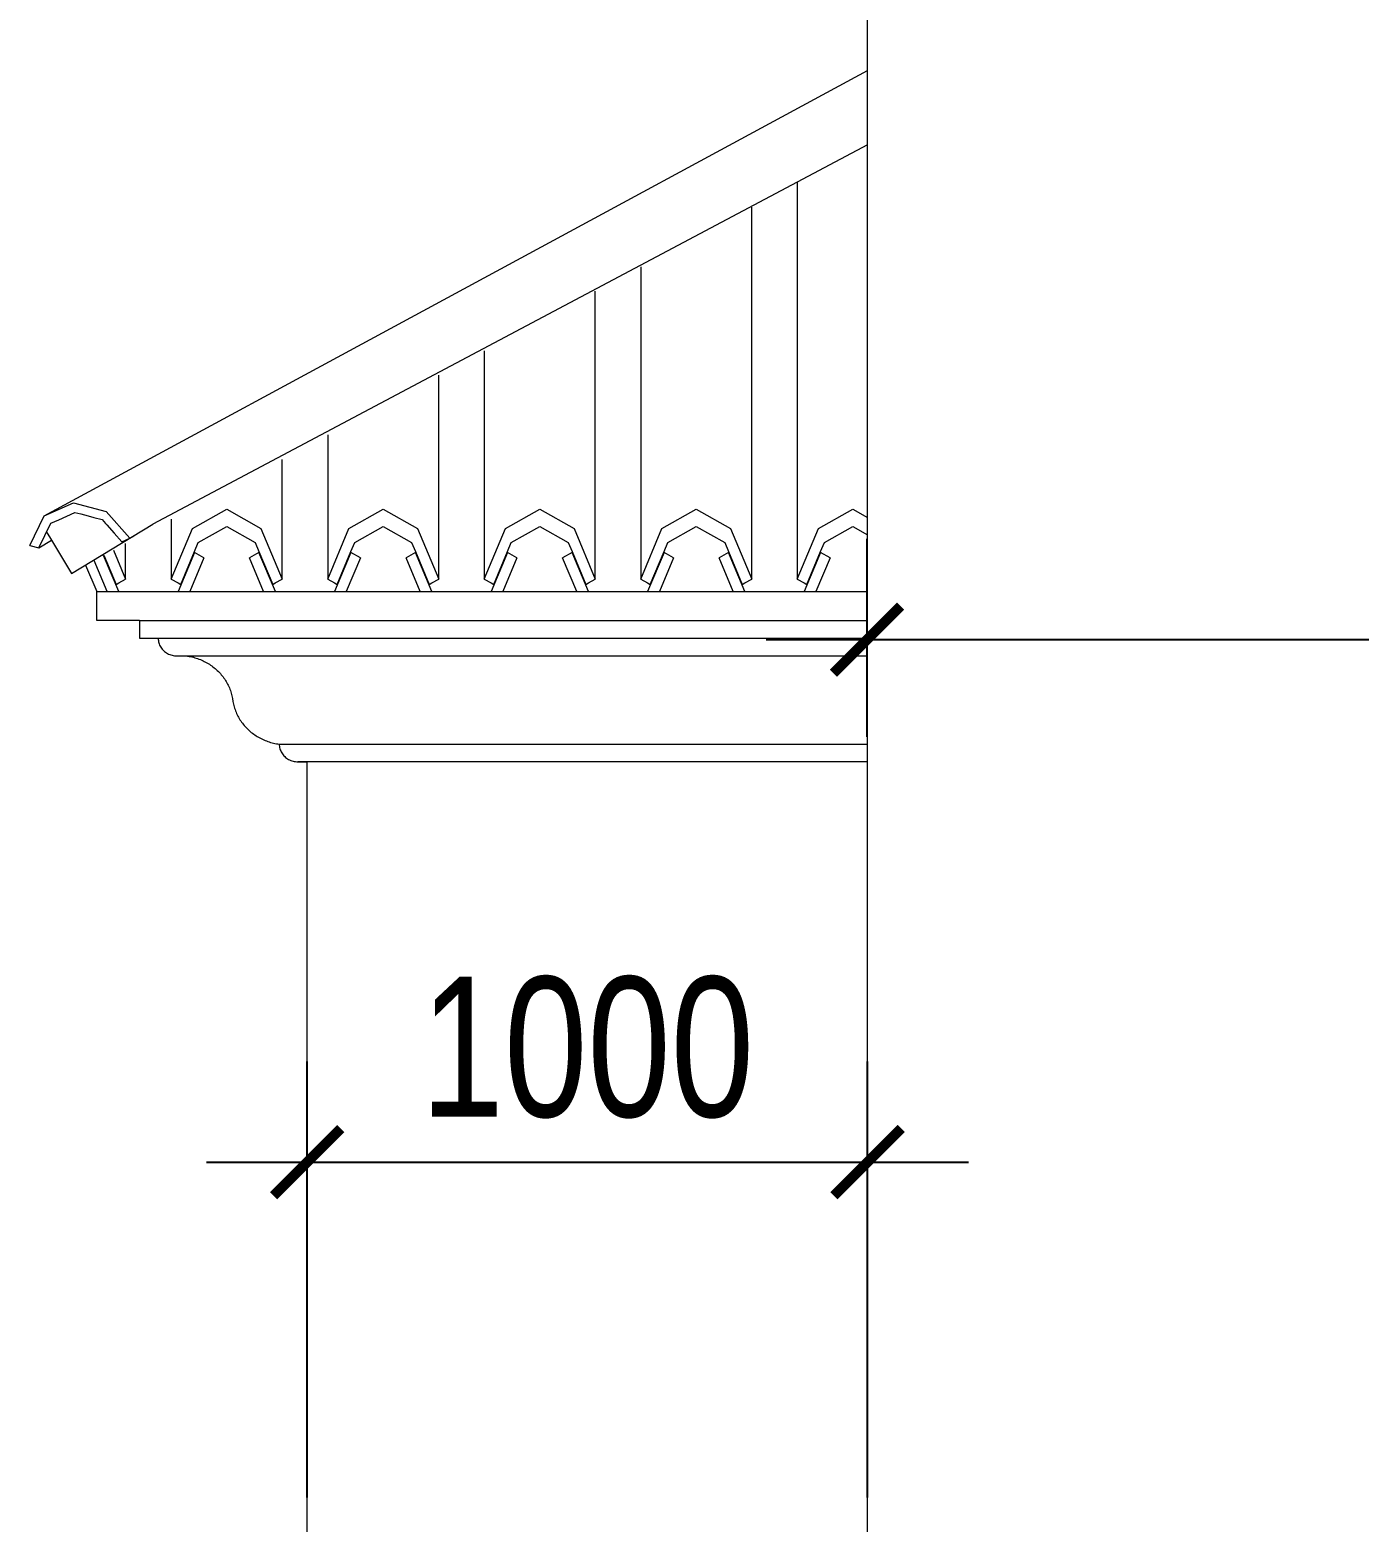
# Model space of a CAD drawing. Header units: millimetres. Extents: x -78046 to 260989, y -99288 to 158505.
# Drawn here: x 206595 to 208968, y -61712 to -59047 of the extents above; entities that cross this region are included whole.
import ezdxf
from ezdxf.xclip import XClip

# ---------------------------------------------------------------- set-up
doc = ezdxf.new("R2010")
doc.units = ezdxf.units.MM
doc.header["$LTSCALE"] = 100
doc.header["$XCLIPFRAME"] = 0
doc.header["$PDMODE"] = 98
doc.layers.get('Defpoints').update_dxf_attribs({"lineweight": 13})
doc.layers.add('-HATCH', color=8, linetype='Continuous', lineweight=5)
doc.layers.add('-LINE1', color=7, linetype='Continuous', lineweight=18)
doc.styles.add('AVANH', font='VHAVAN_2.TTF', dxfattribs={"width": 0.8})
doc.dimstyles.new('C_100A3', dxfattribs={"dimscale": 100, "dimtxt": 2.5, "dimasz": 1.2, "dimexe": 1.8, "dimexo": 0, "dimgap": 0.75, "dimtad": 1, "dimdec": 0, "dimzin": 0, "dimdsep": 46, "dimtxsty": 'AVANH', "dimblk": 'ARCHTICK', "dimcen": 0, "dimdle": 1.8, "dimclrd": 256, "dimclre": 256, "dimclrt": 7, "dimadec": 0, "dimazin": 0, "dimtfac": 0.0001, "dimtdec": 0, "dimtix": 1, "dimtmove": 2, "dimatfit": 3, "dimldrblk": 'ARCHTICK', "dimfxl": 1.8, "dimtolj": 1, "dimtzin": 0, "dimarcsym": 0})

# ---------------------------------------------------------------- blocks, each defined once
blk = doc.blocks.new('erte')
for p, q in [((212114.9, -49738), (212114.9, -52249.4)), ((212313, -52249.4), (212313, -49738)), ((212394.3, -49738), (212394.3, -52249.4)), ((212592.4, -52249.4), (212592.4, -49738)), ((212673.7, -49738), (212673.7, -52249.4)), ((212871.8, -52249.4), (212871.8, -49738)), ((212953.1, -49738), (212953.1, -52249.4)), ((213151.2, -52249.4), (213151.2, -49738)), ((213232.5, -49738), (213232.5, -52249.4)), ((213430.6, -52249.4), (213430.6, -49738)), ((213511.9, -49738), (213511.9, -52249.4)), ((213710, -52249.4), (213710, -49738)), ((213791.3, -49738), (213791.3, -52249.4)), ((213989.4, -52249.4), (213989.4, -49738)), ((214070.7, -49738), (214070.7, -52249.4)), ((214268.8, -52249.4), (214268.8, -49738)), ((214350.1, -49738), (214350.1, -52249.4)), ((214548.2, -52249.4), (214548.2, -49738)), ((214629.5, -49738), (214629.5, -52249.4)), ((214827.6, -52249.4), (214827.6, -49738)), ((214908.9, -49738), (214908.9, -52249.4)), ((215107, -52249.4), (215107, -49738)), ((215188.3, -49738), (215188.3, -52249.4)), ((215386.4, -52249.4), (215386.4, -49738)), ((215467.7, -49738), (215467.7, -52249.4)), ((215665.8, -52249.4), (215665.8, -49738)), ((215747.1, -49738), (215747.1, -52249.4)), ((215945.2, -52249.4), (215945.2, -49738)), ((216026.5, -49738), (216026.5, -52249.4)), ((216224.6, -52249.4), (216224.6, -49738)), ((216305.9, -49738), (216305.9, -52249.4)), ((216504, -52249.4), (216504, -49738)), ((216585.3, -49738), (216585.3, -52249.4)), ((216783.4, -52249.4), (216783.4, -49738)), ((216864.7, -49738), (216864.7, -52249.4)), ((217062.8, -52249.4), (217062.8, -49738)), ((217144.1, -49738), (217144.1, -52249.4)), ((217342.2, -52249.4), (217342.2, -49738)), ((217423.5, -49738), (217423.5, -52249.4)), ((217621.6, -52249.4), (217621.6, -49738)), ((217702.9, -49738), (217702.9, -52249.4)), ((217901, -52249.4), (217901, -49738)), ((217982.3, -49738), (217982.3, -52249.4)), ((218180.4, -52249.4), (218180.4, -49738)), ((218261.7, -49738), (218261.7, -52249.4)), ((218459.8, -52249.4), (218459.8, -49738)), ((218541.1, -49738), (218541.1, -52249.4)), ((218739.2, -52249.4), (218739.2, -49738)), ((218820.5, -49738), (218820.5, -52249.4)), ((219018.6, -52249.4), (219018.6, -49738)), ((219099.9, -49738), (219099.9, -52249.4)), ((219298, -52249.4), (219298, -49738)), ((219379.3, -49738), (219379.3, -52249.4)), ((219577.4, -52249.4), (219577.4, -49738)), ((219658.7, -49738), (219658.7, -52249.4)), ((219856.8, -52249.4), (219856.8, -49738)), ((219938.1, -49738), (219938.1, -52249.4)), ((220136.2, -52249.4), (220136.2, -49738)), ((220217.5, -49738), (220217.5, -52249.4)), ((220415.6, -52249.4), (220415.6, -49738)), ((220496.9, -49738), (220496.9, -52249.4)), ((220695, -52249.4), (220695, -49738)), ((220776.3, -49738), (220776.3, -52249.4)), ((220974.4, -52249.4), (220974.4, -49738)), ((221055.7, -49738), (221055.7, -52249.4)), ((221253.8, -52249.4), (221253.8, -49738)), ((221335.1, -49738), (221335.1, -52249.4)), ((221533.2, -52249.4), (221533.2, -49738)), ((212711.5, -52159), (212772.7, -52124.5)), ((212772.7, -52124.5), (212833.9, -52159)), ((212990.9, -52159), (213052.1, -52124.5)), ((213052.1, -52124.5), (213113.3, -52159)), ((213270.3, -52159), (213331.5, -52124.5)), ((213331.5, -52124.5), (213392.7, -52159)), ((213549.7, -52159), (213610.9, -52124.5)), ((213610.9, -52124.5), (213672.1, -52159)), ((213829.1, -52159), (213890.3, -52124.5)), ((213890.3, -52124.5), (213951.5, -52159)), ((214108.5, -52159), (214169.7, -52124.5)), ((214169.7, -52124.5), (214230.9, -52159)), ((214387.9, -52159), (214449.1, -52124.5)), ((214449.1, -52124.5), (214510.3, -52159)), ((214667.3, -52159), (214728.5, -52124.5)), ((214728.5, -52124.5), (214789.7, -52159)), ((214946.7, -52159), (215007.9, -52124.5)), ((215007.9, -52124.5), (215069.1, -52159)), ((215226.1, -52159), (215287.3, -52124.5)), ((215287.3, -52124.5), (215348.5, -52159)), ((215505.5, -52159), (215566.7, -52124.5)), ((215566.7, -52124.5), (215627.9, -52159)), ((215784.9, -52159), (215846.1, -52124.5)), ((215846.1, -52124.5), (215907.3, -52159)), ((216064.3, -52159), (216125.5, -52124.5)), ((216125.5, -52124.5), (216186.7, -52159)), ((216343.7, -52159), (216404.9, -52124.5)), ((216404.9, -52124.5), (216466.1, -52159)), ((216623.1, -52159), (216684.3, -52124.5)), ((216684.3, -52124.5), (216745.5, -52159)), ((216902.5, -52159), (216963.7, -52124.5)), ((216963.7, -52124.5), (217024.9, -52159)), ((217181.9, -52159), (217243.1, -52124.5)), ((217243.1, -52124.5), (217304.3, -52159)), ((217461.3, -52159), (217522.5, -52124.5)), ((217522.5, -52124.5), (217583.7, -52159)), ((217740.7, -52159), (217801.9, -52124.5)), ((217801.9, -52124.5), (217863.1, -52159)), ((218020.1, -52159), (218081.3, -52124.5)), ((218081.3, -52124.5), (218142.5, -52159)), ((218299.5, -52159), (218360.7, -52124.5)), ((218360.7, -52124.5), (218421.9, -52159)), ((218578.9, -52159), (218640.1, -52124.5)), ((218640.1, -52124.5), (218701.3, -52159)), ((218858.3, -52159), (218919.5, -52124.5)), ((218919.5, -52124.5), (218980.7, -52159)), ((219137.7, -52159), (219198.9, -52124.5)), ((219198.9, -52124.5), (219260.1, -52159)), ((219417.1, -52159), (219478.3, -52124.5)), ((219478.3, -52124.5), (219539.5, -52159)), ((219696.5, -52159), (219757.7, -52124.5)), ((219757.7, -52124.5), (219818.9, -52159)), ((219975.9, -52159), (220037.1, -52124.5)), ((220037.1, -52124.5), (220098.3, -52159)), ((220255.3, -52159), (220316.5, -52124.5)), ((220316.5, -52124.5), (220377.7, -52159)), ((220534.7, -52159), (220595.9, -52124.5)), ((220595.9, -52124.5), (220657.1, -52159)), ((220814.1, -52159), (220875.3, -52124.5)), ((220875.3, -52124.5), (220936.5, -52159)), ((221093.5, -52159), (221154.7, -52124.5)), ((221154.7, -52124.5), (221215.9, -52159)), ((221372.9, -52159), (221434.1, -52124.5)), ((221434.1, -52124.5), (221495.3, -52159)), ((212152.7, -52159), (212167.5, -52150.7)), ((212226.6, -52131.6), (212167.5, -52150.7)), ((212226.6, -52131.6), (212275.1, -52159)), ((212432.1, -52159), (212446.9, -52150.7)), ((212506, -52131.6), (212554.5, -52159)), ((212114.9, -52249.4), (212152.7, -52159)), ((212163.2, -52184), (212213.9, -52155.3)), ((212213.9, -52155.3), (212264.7, -52184)), ((212275.1, -52159), (212313, -52249.4)), ((212394.3, -52249.4), (212432.1, -52159)), ((212442.6, -52184), (212493.3, -52155.3)), ((212493.3, -52155.3), (212544.1, -52184)), ((212554.5, -52159), (212592.4, -52249.4)), ((212673.7, -52249.4), (212711.5, -52159)), ((212722, -52184), (212772.7, -52155.3)), ((212772.7, -52155.3), (212823.5, -52184)), ((212833.9, -52159), (212871.8, -52249.4)), ((212953.1, -52249.4), (212990.9, -52159)), ((213001.4, -52184), (213052.1, -52155.3)), ((213052.1, -52155.3), (213102.9, -52184)), ((213113.3, -52159), (213151.2, -52249.4)), ((213232.5, -52249.4), (213270.3, -52159)), ((213280.8, -52184), (213331.5, -52155.3)), ((213331.5, -52155.3), (213382.3, -52184)), ((213392.7, -52159), (213430.6, -52249.4)), ((213511.9, -52249.4), (213549.7, -52159)), ((213560.2, -52184), (213610.9, -52155.3)), ((213610.9, -52155.3), (213661.7, -52184)), ((213672.1, -52159), (213710, -52249.4)), ((213791.3, -52249.4), (213829.1, -52159)), ((213839.6, -52184), (213890.3, -52155.3)), ((213890.3, -52155.3), (213941.1, -52184)), ((213951.5, -52159), (213989.4, -52249.4)), ((214070.7, -52249.4), (214108.5, -52159)), ((214119, -52184), (214169.7, -52155.3)), ((214169.7, -52155.3), (214220.5, -52184)), ((214230.9, -52159), (214268.8, -52249.4)), ((214350.1, -52249.4), (214387.9, -52159)), ((214398.4, -52184), (214449.1, -52155.3)), ((214449.1, -52155.3), (214499.9, -52184)), ((214510.3, -52159), (214548.2, -52249.4)), ((214629.5, -52249.4), (214667.3, -52159)), ((214677.8, -52184), (214728.5, -52155.3)), ((214728.5, -52155.3), (214779.3, -52184)), ((214789.7, -52159), (214827.6, -52249.4)), ((214908.9, -52249.4), (214946.7, -52159)), ((214957.2, -52184), (215007.9, -52155.3)), ((215007.9, -52155.3), (215058.7, -52184)), ((215069.1, -52159), (215107, -52249.4)), ((215188.3, -52249.4), (215226.1, -52159)), ((215236.6, -52184), (215287.3, -52155.3)), ((215287.3, -52155.3), (215338.1, -52184)), ((215348.5, -52159), (215386.4, -52249.4)), ((215467.7, -52249.4), (215505.5, -52159)), ((215516, -52184), (215566.7, -52155.3)), ((215566.7, -52155.3), (215617.5, -52184)), ((215627.9, -52159), (215665.8, -52249.4)), ((215747.1, -52249.4), (215784.9, -52159)), ((215795.4, -52184), (215846.1, -52155.3)), ((215846.1, -52155.3), (215896.9, -52184)), ((215907.3, -52159), (215945.2, -52249.4)), ((216026.5, -52249.4), (216064.3, -52159)), ((216074.8, -52184), (216125.5, -52155.3)), ((216125.5, -52155.3), (216176.3, -52184)), ((216186.7, -52159), (216224.6, -52249.4)), ((216305.9, -52249.4), (216343.7, -52159)), ((216354.2, -52184), (216404.9, -52155.3)), ((216404.9, -52155.3), (216455.7, -52184)), ((216466.1, -52159), (216504, -52249.4)), ((216585.3, -52249.4), (216623.1, -52159)), ((216633.6, -52184), (216684.3, -52155.3)), ((216684.3, -52155.3), (216735.1, -52184)), ((216745.5, -52159), (216783.4, -52249.4)), ((216864.7, -52249.4), (216902.5, -52159)), ((216913, -52184), (216963.7, -52155.3)), ((216963.7, -52155.3), (217014.5, -52184)), ((217024.9, -52159), (217062.8, -52249.4)), ((217144.1, -52249.4), (217181.9, -52159)), ((217192.4, -52184), (217243.1, -52155.3)), ((217243.1, -52155.3), (217293.9, -52184)), ((217304.3, -52159), (217342.2, -52249.4)), ((217423.5, -52249.4), (217461.3, -52159)), ((217471.8, -52184), (217522.5, -52155.3)), ((217522.5, -52155.3), (217573.3, -52184)), ((217583.7, -52159), (217621.6, -52249.4)), ((217702.9, -52249.4), (217740.7, -52159)), ((217751.2, -52184), (217801.9, -52155.3)), ((217801.9, -52155.3), (217852.7, -52184)), ((217863.1, -52159), (217901, -52249.4)), ((217982.3, -52249.4), (218020.1, -52159)), ((218030.6, -52184), (218081.3, -52155.3)), ((218081.3, -52155.3), (218132.1, -52184)), ((218142.5, -52159), (218180.4, -52249.4)), ((218261.7, -52249.4), (218299.5, -52159)), ((218310, -52184), (218360.7, -52155.3)), ((218360.7, -52155.3), (218411.5, -52184)), ((218421.9, -52159), (218459.8, -52249.4)), ((218541.1, -52249.4), (218578.9, -52159)), ((218589.4, -52184), (218640.1, -52155.3)), ((218640.1, -52155.3), (218690.9, -52184)), ((218701.3, -52159), (218739.2, -52249.4)), ((218820.5, -52249.4), (218858.3, -52159)), ((218868.8, -52184), (218919.5, -52155.3)), ((218919.5, -52155.3), (218970.3, -52184)), ((218980.7, -52159), (219018.6, -52249.4)), ((219099.9, -52249.4), (219137.7, -52159)), ((219148.2, -52184), (219198.9, -52155.3)), ((219198.9, -52155.3), (219249.7, -52184)), ((219260.1, -52159), (219298, -52249.4)), ((219379.3, -52249.4), (219417.1, -52159)), ((219427.6, -52184), (219478.3, -52155.3)), ((219478.3, -52155.3), (219529.1, -52184)), ((219539.5, -52159), (219577.4, -52249.4)), ((219658.7, -52249.4), (219696.5, -52159)), ((219707, -52184), (219757.7, -52155.3)), ((219757.7, -52155.3), (219808.5, -52184)), ((219818.9, -52159), (219856.8, -52249.4)), ((219938.1, -52249.4), (219975.9, -52159)), ((219986.4, -52184), (220037.1, -52155.3)), ((220037.1, -52155.3), (220087.9, -52184)), ((220098.3, -52159), (220136.2, -52249.4)), ((220217.5, -52249.4), (220255.3, -52159)), ((220265.8, -52184), (220316.5, -52155.3)), ((220316.5, -52155.3), (220367.3, -52184)), ((220377.7, -52159), (220415.6, -52249.4)), ((220496.9, -52249.4), (220534.7, -52159)), ((220545.2, -52184), (220595.9, -52155.3)), ((220595.9, -52155.3), (220646.7, -52184)), ((220657.1, -52159), (220695, -52249.4)), ((220776.3, -52249.4), (220814.1, -52159)), ((220824.6, -52184), (220875.3, -52155.3)), ((220875.3, -52155.3), (220926.1, -52184)), ((220936.5, -52159), (220974.4, -52249.4)), ((221055.7, -52249.4), (221093.5, -52159)), ((221104, -52184), (221154.7, -52155.3)), ((221154.7, -52155.3), (221205.5, -52184)), ((221215.9, -52159), (221253.8, -52249.4)), ((221335.1, -52249.4), (221372.9, -52159)), ((221383.4, -52184), (221434.1, -52155.3)), ((221434.1, -52155.3), (221484.9, -52184)), ((221495.3, -52159), (221533.2, -52249.4)), ((212156.4, -52201.7), (212127.1, -52271.6)), ((212131.8, -52258.9), (212156.4, -52200.2)), ((212156.4, -52200.2), (212163.2, -52184)), ((212156.4, -52201.7), (212156.4, -52200.2)), ((212173.3, -52211.2), (212156.4, -52201.7)), ((212271.5, -52201.7), (212254.6, -52211.2)), ((212264.7, -52184), (212271.5, -52200.2)), ((212271.5, -52200.2), (212271.5, -52201.7)), ((212271.5, -52200.2), (212296.1, -52258.9)), ((212300.8, -52271.6), (212271.5, -52201.7)), ((212435.8, -52201.7), (212406.5, -52271.6)), ((212411.2, -52258.9), (212435.8, -52200.2)), ((212435.8, -52200.2), (212442.6, -52184)), ((212435.8, -52201.7), (212435.8, -52200.2)), ((212452.7, -52211.2), (212435.8, -52201.7)), ((212550.9, -52201.7), (212534, -52211.2)), ((212544.1, -52184), (212550.9, -52200.2)), ((212550.9, -52200.2), (212550.9, -52201.7)), ((212550.9, -52200.2), (212575.5, -52258.9)), ((212580.2, -52271.6), (212550.9, -52201.7)), ((212715.2, -52201.7), (212685.9, -52271.6)), ((212690.6, -52258.9), (212715.2, -52200.2)), ((212715.2, -52200.2), (212722, -52184)), ((212715.2, -52201.7), (212715.2, -52200.2)), ((212732.1, -52211.2), (212715.2, -52201.7)), ((212830.3, -52201.7), (212813.4, -52211.2)), ((212823.5, -52184), (212830.3, -52200.2)), ((212830.3, -52200.2), (212830.3, -52201.7)), ((212830.3, -52200.2), (212854.9, -52258.9)), ((212859.6, -52271.6), (212830.3, -52201.7)), ((212994.6, -52201.7), (212965.3, -52271.6)), ((212970, -52258.9), (212994.6, -52200.2)), ((212994.6, -52200.2), (213001.4, -52184)), ((212994.6, -52201.7), (212994.6, -52200.2)), ((213011.5, -52211.2), (212994.6, -52201.7)), ((213109.7, -52201.7), (213092.8, -52211.2)), ((213102.9, -52184), (213109.7, -52200.2)), ((213109.7, -52200.2), (213109.7, -52201.7)), ((213109.7, -52200.2), (213134.3, -52258.9)), ((213139, -52271.6), (213109.7, -52201.7)), ((213274, -52201.7), (213244.7, -52271.6)), ((213249.4, -52258.9), (213274, -52200.2)), ((213274, -52200.2), (213280.8, -52184)), ((213274, -52201.7), (213274, -52200.2)), ((213290.9, -52211.2), (213274, -52201.7)), ((213389.1, -52201.7), (213372.2, -52211.2)), ((213382.3, -52184), (213389.1, -52200.2)), ((213389.1, -52200.2), (213389.1, -52201.7)), ((213389.1, -52200.2), (213413.7, -52258.9)), ((213418.4, -52271.6), (213389.1, -52201.7)), ((213553.4, -52201.7), (213524.1, -52271.6)), ((213528.8, -52258.9), (213553.4, -52200.2)), ((213553.4, -52200.2), (213560.2, -52184)), ((213553.4, -52201.7), (213553.4, -52200.2)), ((213570.3, -52211.2), (213553.4, -52201.7)), ((213668.5, -52201.7), (213651.6, -52211.2)), ((213661.7, -52184), (213668.5, -52200.2)), ((213668.5, -52200.2), (213668.5, -52201.7)), ((213668.5, -52200.2), (213693.1, -52258.9)), ((213697.8, -52271.6), (213668.5, -52201.7)), ((213832.8, -52201.7), (213803.5, -52271.6)), ((213808.2, -52258.9), (213832.8, -52200.2)), ((213832.8, -52200.2), (213839.6, -52184)), ((213832.8, -52201.7), (213832.8, -52200.2)), ((213849.7, -52211.2), (213832.8, -52201.7)), ((213947.9, -52201.7), (213931, -52211.2)), ((213941.1, -52184), (213947.9, -52200.2)), ((213947.9, -52200.2), (213947.9, -52201.7)), ((213947.9, -52200.2), (213972.5, -52258.9)), ((213977.2, -52271.6), (213947.9, -52201.7)), ((214112.2, -52201.7), (214082.9, -52271.6)), ((214087.6, -52258.9), (214112.2, -52200.2)), ((214112.2, -52200.2), (214119, -52184)), ((214112.2, -52201.7), (214112.2, -52200.2)), ((214129.1, -52211.2), (214112.2, -52201.7)), ((214227.3, -52201.7), (214210.4, -52211.2)), ((214220.5, -52184), (214227.3, -52200.2)), ((214227.3, -52200.2), (214227.3, -52201.7)), ((214227.3, -52200.2), (214251.9, -52258.9)), ((214256.6, -52271.6), (214227.3, -52201.7)), ((214391.6, -52201.7), (214362.3, -52271.6)), ((214367, -52258.9), (214391.6, -52200.2)), ((214391.6, -52200.2), (214398.4, -52184)), ((214391.6, -52201.7), (214391.6, -52200.2)), ((214408.5, -52211.2), (214391.6, -52201.7)), ((214506.7, -52201.7), (214489.8, -52211.2)), ((214499.9, -52184), (214506.7, -52200.2)), ((214506.7, -52200.2), (214506.7, -52201.7)), ((214506.7, -52200.2), (214531.3, -52258.9)), ((214536, -52271.6), (214506.7, -52201.7)), ((214671, -52201.7), (214641.7, -52271.6)), ((214646.4, -52258.9), (214671, -52200.2)), ((214671, -52200.2), (214677.8, -52184)), ((214671, -52201.7), (214671, -52200.2)), ((214687.9, -52211.2), (214671, -52201.7)), ((214786.1, -52201.7), (214769.2, -52211.2)), ((214779.3, -52184), (214786.1, -52200.2)), ((214786.1, -52200.2), (214786.1, -52201.7)), ((214786.1, -52200.2), (214810.7, -52258.9)), ((214815.4, -52271.6), (214786.1, -52201.7)), ((214950.4, -52201.7), (214921.1, -52271.6)), ((214925.8, -52258.9), (214950.4, -52200.2)), ((214950.4, -52200.2), (214957.2, -52184)), ((214950.4, -52201.7), (214950.4, -52200.2)), ((214967.3, -52211.2), (214950.4, -52201.7)), ((215065.5, -52201.7), (215048.6, -52211.2)), ((215058.7, -52184), (215065.5, -52200.2)), ((215065.5, -52200.2), (215065.5, -52201.7)), ((215065.5, -52200.2), (215090.1, -52258.9)), ((215094.8, -52271.6), (215065.5, -52201.7)), ((215229.8, -52201.7), (215200.5, -52271.6)), ((215205.2, -52258.9), (215229.8, -52200.2)), ((215229.8, -52200.2), (215236.6, -52184)), ((215229.8, -52201.7), (215229.8, -52200.2)), ((215246.7, -52211.2), (215229.8, -52201.7)), ((215344.9, -52201.7), (215328, -52211.2)), ((215338.1, -52184), (215344.9, -52200.2)), ((215344.9, -52200.2), (215344.9, -52201.7)), ((215344.9, -52200.2), (215369.5, -52258.9)), ((215374.2, -52271.6), (215344.9, -52201.7)), ((215509.2, -52201.7), (215479.9, -52271.6)), ((215484.6, -52258.9), (215509.2, -52200.2)), ((215509.2, -52200.2), (215516, -52184)), ((215509.2, -52201.7), (215509.2, -52200.2)), ((215526.1, -52211.2), (215509.2, -52201.7)), ((215624.3, -52201.7), (215607.4, -52211.2)), ((215617.5, -52184), (215624.3, -52200.2)), ((215624.3, -52200.2), (215624.3, -52201.7)), ((215624.3, -52200.2), (215648.9, -52258.9)), ((215653.6, -52271.6), (215624.3, -52201.7)), ((215788.6, -52201.7), (215759.3, -52271.6)), ((215764, -52258.9), (215788.6, -52200.2)), ((215788.6, -52200.2), (215795.4, -52184)), ((215788.6, -52201.7), (215788.6, -52200.2)), ((215805.5, -52211.2), (215788.6, -52201.7)), ((215903.7, -52201.7), (215886.8, -52211.2)), ((215896.9, -52184), (215903.7, -52200.2)), ((215903.7, -52200.2), (215903.7, -52201.7)), ((215903.7, -52200.2), (215928.3, -52258.9)), ((215933, -52271.6), (215903.7, -52201.7)), ((216068, -52201.7), (216038.7, -52271.6)), ((216043.4, -52258.9), (216068, -52200.2)), ((216068, -52200.2), (216074.8, -52184)), ((216068, -52201.7), (216068, -52200.2)), ((216084.9, -52211.2), (216068, -52201.7)), ((216183.1, -52201.7), (216166.2, -52211.2)), ((216176.3, -52184), (216183.1, -52200.2)), ((216183.1, -52200.2), (216183.1, -52201.7)), ((216183.1, -52200.2), (216207.7, -52258.9)), ((216212.4, -52271.6), (216183.1, -52201.7)), ((216347.4, -52201.7), (216318.1, -52271.6)), ((216322.8, -52258.9), (216347.4, -52200.2)), ((216347.4, -52200.2), (216354.2, -52184)), ((216347.4, -52201.7), (216347.4, -52200.2)), ((216364.3, -52211.2), (216347.4, -52201.7)), ((216462.5, -52201.7), (216445.6, -52211.2)), ((216455.7, -52184), (216462.5, -52200.2)), ((216462.5, -52200.2), (216462.5, -52201.7)), ((216462.5, -52200.2), (216487.1, -52258.9)), ((216491.8, -52271.6), (216462.5, -52201.7)), ((216626.8, -52201.7), (216597.5, -52271.6)), ((216602.2, -52258.9), (216626.8, -52200.2)), ((216626.8, -52200.2), (216633.6, -52184)), ((216626.8, -52201.7), (216626.8, -52200.2)), ((216643.7, -52211.2), (216626.8, -52201.7)), ((216741.9, -52201.7), (216725, -52211.2)), ((216735.1, -52184), (216741.9, -52200.2)), ((216741.9, -52200.2), (216741.9, -52201.7)), ((216741.9, -52200.2), (216766.5, -52258.9)), ((216771.2, -52271.6), (216741.9, -52201.7)), ((216906.2, -52201.7), (216876.9, -52271.6)), ((216881.6, -52258.9), (216906.2, -52200.2)), ((216906.2, -52200.2), (216913, -52184)), ((216906.2, -52201.7), (216906.2, -52200.2)), ((216923.1, -52211.2), (216906.2, -52201.7)), ((217021.3, -52201.7), (217004.4, -52211.2)), ((217014.5, -52184), (217021.3, -52200.2)), ((217021.3, -52200.2), (217021.3, -52201.7)), ((217021.3, -52200.2), (217045.9, -52258.9)), ((217050.6, -52271.6), (217021.3, -52201.7)), ((217185.6, -52201.7), (217156.3, -52271.6)), ((217161, -52258.9), (217185.6, -52200.2)), ((217185.6, -52200.2), (217192.4, -52184)), ((217185.6, -52201.7), (217185.6, -52200.2)), ((217202.5, -52211.2), (217185.6, -52201.7)), ((217300.7, -52201.7), (217283.8, -52211.2)), ((217293.9, -52184), (217300.7, -52200.2)), ((217300.7, -52200.2), (217300.7, -52201.7)), ((217300.7, -52200.2), (217325.3, -52258.9)), ((217330, -52271.6), (217300.7, -52201.7)), ((217465, -52201.7), (217435.7, -52271.6)), ((217440.4, -52258.9), (217465, -52200.2)), ((217465, -52200.2), (217471.8, -52184)), ((217465, -52201.7), (217465, -52200.2)), ((217481.9, -52211.2), (217465, -52201.7)), ((217580.1, -52201.7), (217563.2, -52211.2)), ((217573.3, -52184), (217580.1, -52200.2)), ((217580.1, -52200.2), (217580.1, -52201.7)), ((217580.1, -52200.2), (217604.7, -52258.9)), ((217609.4, -52271.6), (217580.1, -52201.7)), ((217744.4, -52201.7), (217715.1, -52271.6)), ((217719.8, -52258.9), (217744.4, -52200.2)), ((217744.4, -52200.2), (217751.2, -52184)), ((217744.4, -52201.7), (217744.4, -52200.2)), ((217761.3, -52211.2), (217744.4, -52201.7)), ((217859.5, -52201.7), (217842.6, -52211.2)), ((217852.7, -52184), (217859.5, -52200.2)), ((217859.5, -52200.2), (217859.5, -52201.7)), ((217859.5, -52200.2), (217884.1, -52258.9)), ((217888.8, -52271.6), (217859.5, -52201.7)), ((218023.8, -52201.7), (217994.5, -52271.6)), ((217999.2, -52258.9), (218023.8, -52200.2)), ((218023.8, -52200.2), (218030.6, -52184)), ((218023.8, -52201.7), (218023.8, -52200.2)), ((218040.7, -52211.2), (218023.8, -52201.7)), ((218138.9, -52201.7), (218122, -52211.2)), ((218132.1, -52184), (218138.9, -52200.2)), ((218138.9, -52200.2), (218138.9, -52201.7)), ((218138.9, -52200.2), (218163.5, -52258.9)), ((218168.2, -52271.6), (218138.9, -52201.7)), ((218303.2, -52201.7), (218273.9, -52271.6)), ((218278.6, -52258.9), (218303.2, -52200.2)), ((218303.2, -52200.2), (218310, -52184)), ((218303.2, -52201.7), (218303.2, -52200.2)), ((218320.1, -52211.2), (218303.2, -52201.7)), ((218418.3, -52201.7), (218401.4, -52211.2)), ((218411.5, -52184), (218418.3, -52200.2)), ((218418.3, -52200.2), (218418.3, -52201.7)), ((218418.3, -52200.2), (218442.9, -52258.9)), ((218447.6, -52271.6), (218418.3, -52201.7)), ((218582.6, -52201.7), (218553.3, -52271.6)), ((218558, -52258.9), (218582.6, -52200.2)), ((218582.6, -52200.2), (218589.4, -52184)), ((218582.6, -52201.7), (218582.6, -52200.2)), ((218599.5, -52211.2), (218582.6, -52201.7)), ((218697.7, -52201.7), (218680.8, -52211.2)), ((218690.9, -52184), (218697.7, -52200.2)), ((218697.7, -52200.2), (218697.7, -52201.7)), ((218697.7, -52200.2), (218722.3, -52258.9)), ((218727, -52271.6), (218697.7, -52201.7)), ((218862, -52201.7), (218832.7, -52271.6)), ((218837.4, -52258.9), (218862, -52200.2)), ((218862, -52200.2), (218868.8, -52184)), ((218862, -52201.7), (218862, -52200.2)), ((218878.9, -52211.2), (218862, -52201.7)), ((218977.1, -52201.7), (218960.2, -52211.2)), ((218970.3, -52184), (218977.1, -52200.2)), ((218977.1, -52200.2), (218977.1, -52201.7)), ((218977.1, -52200.2), (219001.7, -52258.9)), ((219006.4, -52271.6), (218977.1, -52201.7)), ((219141.4, -52201.7), (219112.1, -52271.6)), ((219116.8, -52258.9), (219141.4, -52200.2)), ((219141.4, -52200.2), (219148.2, -52184)), ((219141.4, -52201.7), (219141.4, -52200.2)), ((219158.3, -52211.2), (219141.4, -52201.7)), ((219256.5, -52201.7), (219239.6, -52211.2)), ((219249.7, -52184), (219256.5, -52200.2)), ((219256.5, -52200.2), (219256.5, -52201.7)), ((219256.5, -52200.2), (219281.1, -52258.9)), ((219285.8, -52271.6), (219256.5, -52201.7)), ((219420.8, -52201.7), (219391.5, -52271.6)), ((219396.2, -52258.9), (219420.8, -52200.2)), ((219420.8, -52200.2), (219427.6, -52184)), ((219420.8, -52201.7), (219420.8, -52200.2)), ((219437.7, -52211.2), (219420.8, -52201.7)), ((219535.9, -52201.7), (219519, -52211.2)), ((219529.1, -52184), (219535.9, -52200.2)), ((219535.9, -52200.2), (219535.9, -52201.7)), ((219535.9, -52200.2), (219560.5, -52258.9)), ((219565.2, -52271.6), (219535.9, -52201.7)), ((219700.2, -52201.7), (219670.9, -52271.6)), ((219675.6, -52258.9), (219700.2, -52200.2)), ((219700.2, -52200.2), (219707, -52184)), ((219700.2, -52201.7), (219700.2, -52200.2)), ((219717.1, -52211.2), (219700.2, -52201.7)), ((219815.3, -52201.7), (219798.4, -52211.2)), ((219808.5, -52184), (219815.3, -52200.2)), ((219815.3, -52200.2), (219815.3, -52201.7)), ((219815.3, -52200.2), (219839.9, -52258.9)), ((219844.6, -52271.6), (219815.3, -52201.7)), ((219979.6, -52201.7), (219950.3, -52271.6)), ((219955, -52258.9), (219979.6, -52200.2)), ((219979.6, -52200.2), (219986.4, -52184)), ((219979.6, -52201.7), (219979.6, -52200.2)), ((219996.5, -52211.2), (219979.6, -52201.7)), ((220094.7, -52201.7), (220077.8, -52211.2)), ((220087.9, -52184), (220094.7, -52200.2)), ((220094.7, -52200.2), (220094.7, -52201.7)), ((220094.7, -52200.2), (220119.3, -52258.9)), ((220124, -52271.6), (220094.7, -52201.7)), ((220259, -52201.7), (220229.7, -52271.6)), ((220234.4, -52258.9), (220259, -52200.2)), ((220259, -52200.2), (220265.8, -52184)), ((220259, -52201.7), (220259, -52200.2)), ((220275.9, -52211.2), (220259, -52201.7)), ((220374.1, -52201.7), (220357.2, -52211.2)), ((220367.3, -52184), (220374.1, -52200.2)), ((220374.1, -52200.2), (220374.1, -52201.7)), ((220374.1, -52200.2), (220398.7, -52258.9)), ((220403.4, -52271.6), (220374.1, -52201.7)), ((220538.4, -52201.7), (220509.1, -52271.6)), ((220513.8, -52258.9), (220538.4, -52200.2)), ((220538.4, -52200.2), (220545.2, -52184)), ((220538.4, -52201.7), (220538.4, -52200.2)), ((220555.3, -52211.2), (220538.4, -52201.7)), ((220653.5, -52201.7), (220636.6, -52211.2)), ((220646.7, -52184), (220653.5, -52200.2)), ((220653.5, -52200.2), (220653.5, -52201.7)), ((220653.5, -52200.2), (220678.1, -52258.9)), ((220682.8, -52271.6), (220653.5, -52201.7)), ((220817.8, -52201.7), (220788.5, -52271.6)), ((220793.2, -52258.9), (220817.8, -52200.2)), ((220817.8, -52200.2), (220824.6, -52184)), ((220817.8, -52201.7), (220817.8, -52200.2)), ((220834.7, -52211.2), (220817.8, -52201.7)), ((220932.9, -52201.7), (220916, -52211.2)), ((220926.1, -52184), (220932.9, -52200.2)), ((220932.9, -52200.2), (220932.9, -52201.7)), ((220932.9, -52200.2), (220957.5, -52258.9)), ((220962.2, -52271.6), (220932.9, -52201.7)), ((221097.2, -52201.7), (221067.9, -52271.6)), ((221072.6, -52258.9), (221097.2, -52200.2)), ((221097.2, -52200.2), (221104, -52184)), ((221097.2, -52201.7), (221097.2, -52200.2)), ((221114.1, -52211.2), (221097.2, -52201.7)), ((221212.3, -52201.7), (221195.4, -52211.2)), ((221205.5, -52184), (221212.3, -52200.2)), ((221212.3, -52200.2), (221212.3, -52201.7)), ((221212.3, -52200.2), (221236.9, -52258.9)), ((221241.6, -52271.6), (221212.3, -52201.7)), ((221376.6, -52201.7), (221347.3, -52271.6)), ((221352, -52258.9), (221376.6, -52200.2)), ((221376.6, -52200.2), (221383.4, -52184)), ((221376.6, -52201.7), (221376.6, -52200.2)), ((221393.5, -52211.2), (221376.6, -52201.7)), ((221491.7, -52201.7), (221474.8, -52211.2)), ((221484.9, -52184), (221491.7, -52200.2)), ((221491.7, -52200.2), (221491.7, -52201.7)), ((221491.7, -52200.2), (221516.3, -52258.9)), ((221521, -52271.6), (221491.7, -52201.7)), ((212173.3, -52211.2), (212148, -52271.6)), ((212279.9, -52271.6), (212254.6, -52211.2)), ((212452.7, -52211.2), (212427.4, -52271.6)), ((212559.3, -52271.6), (212534, -52211.2)), ((212732.1, -52211.2), (212706.8, -52271.6)), ((212838.7, -52271.6), (212813.4, -52211.2)), ((213011.5, -52211.2), (212986.2, -52271.6)), ((213118.1, -52271.6), (213092.8, -52211.2)), ((213290.9, -52211.2), (213265.6, -52271.6)), ((213397.5, -52271.6), (213372.2, -52211.2)), ((213570.3, -52211.2), (213545, -52271.6)), ((213676.9, -52271.6), (213651.6, -52211.2)), ((213849.7, -52211.2), (213824.4, -52271.6)), ((213956.3, -52271.6), (213931, -52211.2)), ((214129.1, -52211.2), (214103.8, -52271.6)), ((214235.7, -52271.6), (214210.4, -52211.2)), ((214408.5, -52211.2), (214383.2, -52271.6)), ((214515.1, -52271.6), (214489.8, -52211.2)), ((214687.9, -52211.2), (214662.6, -52271.6)), ((214794.5, -52271.6), (214769.2, -52211.2)), ((214967.3, -52211.2), (214942, -52271.6)), ((215073.9, -52271.6), (215048.6, -52211.2)), ((215246.7, -52211.2), (215221.4, -52271.6)), ((215353.3, -52271.6), (215328, -52211.2)), ((215526.1, -52211.2), (215500.8, -52271.6)), ((215632.7, -52271.6), (215607.4, -52211.2)), ((215805.5, -52211.2), (215780.2, -52271.6)), ((215912.1, -52271.6), (215886.8, -52211.2)), ((216084.9, -52211.2), (216059.6, -52271.6)), ((216191.5, -52271.6), (216166.2, -52211.2)), ((216364.3, -52211.2), (216339, -52271.6)), ((216470.9, -52271.6), (216445.6, -52211.2)), ((216643.7, -52211.2), (216618.4, -52271.6)), ((216750.3, -52271.6), (216725, -52211.2)), ((216923.1, -52211.2), (216897.8, -52271.6)), ((217029.7, -52271.6), (217004.4, -52211.2)), ((217202.5, -52211.2), (217177.2, -52271.6)), ((217309.1, -52271.6), (217283.8, -52211.2)), ((217481.9, -52211.2), (217456.6, -52271.6)), ((217588.5, -52271.6), (217563.2, -52211.2)), ((217761.3, -52211.2), (217736, -52271.6)), ((217867.9, -52271.6), (217842.6, -52211.2)), ((218040.7, -52211.2), (218015.4, -52271.6)), ((218147.3, -52271.6), (218122, -52211.2)), ((218320.1, -52211.2), (218294.8, -52271.6)), ((218426.7, -52271.6), (218401.4, -52211.2)), ((218599.5, -52211.2), (218574.2, -52271.6)), ((218706.1, -52271.6), (218680.8, -52211.2)), ((218878.9, -52211.2), (218853.6, -52271.6)), ((218985.5, -52271.6), (218960.2, -52211.2)), ((219158.3, -52211.2), (219133, -52271.6)), ((219264.9, -52271.6), (219239.6, -52211.2)), ((219437.7, -52211.2), (219412.4, -52271.6)), ((219544.3, -52271.6), (219519, -52211.2)), ((219717.1, -52211.2), (219691.8, -52271.6)), ((219823.7, -52271.6), (219798.4, -52211.2)), ((219996.5, -52211.2), (219971.2, -52271.6)), ((220103.1, -52271.6), (220077.8, -52211.2)), ((220275.9, -52211.2), (220250.6, -52271.6)), ((220382.5, -52271.6), (220357.2, -52211.2)), ((220555.3, -52211.2), (220530, -52271.6)), ((220661.9, -52271.6), (220636.6, -52211.2)), ((220834.7, -52211.2), (220809.4, -52271.6)), ((220941.3, -52271.6), (220916, -52211.2)), ((221114.1, -52211.2), (221088.8, -52271.6)), ((221220.7, -52271.6), (221195.4, -52211.2)), ((221393.5, -52211.2), (221368.2, -52271.6)), ((221500.1, -52271.6), (221474.8, -52211.2)), ((212114.9, -52249.4), (212127.1, -52256.3)), ((212127.1, -52256.3), (212131.8, -52258.9)), ((212296.1, -52258.9), (212300.7, -52256.3)), ((212300.7, -52256.3), (212313, -52249.4)), ((212394.3, -52249.4), (212406.5, -52256.3)), ((212406.5, -52256.3), (212411.2, -52258.9)), ((212575.5, -52258.9), (212580.1, -52256.3)), ((212580.1, -52256.3), (212592.4, -52249.4)), ((212673.7, -52249.4), (212685.9, -52256.3)), ((212685.9, -52256.3), (212690.6, -52258.9)), ((212854.9, -52258.9), (212859.5, -52256.3)), ((212859.5, -52256.3), (212871.8, -52249.4)), ((212953.1, -52249.4), (212965.3, -52256.3)), ((212965.3, -52256.3), (212970, -52258.9)), ((213134.3, -52258.9), (213138.9, -52256.3)), ((213138.9, -52256.3), (213151.2, -52249.4)), ((213232.5, -52249.4), (213244.7, -52256.3)), ((213244.7, -52256.3), (213249.4, -52258.9)), ((213413.7, -52258.9), (213418.3, -52256.3)), ((213418.3, -52256.3), (213430.6, -52249.4)), ((213511.9, -52249.4), (213524.1, -52256.3)), ((213524.1, -52256.3), (213528.8, -52258.9)), ((213693.1, -52258.9), (213697.7, -52256.3)), ((213697.7, -52256.3), (213710, -52249.4)), ((213791.3, -52249.4), (213803.5, -52256.3)), ((213803.5, -52256.3), (213808.2, -52258.9)), ((213972.5, -52258.9), (213977.1, -52256.3)), ((213977.1, -52256.3), (213989.4, -52249.4)), ((214070.7, -52249.4), (214082.9, -52256.3)), ((214082.9, -52256.3), (214087.6, -52258.9)), ((214251.9, -52258.9), (214256.5, -52256.3)), ((214256.5, -52256.3), (214268.8, -52249.4)), ((214350.1, -52249.4), (214362.3, -52256.3)), ((214362.3, -52256.3), (214367, -52258.9)), ((214531.3, -52258.9), (214535.9, -52256.3)), ((214535.9, -52256.3), (214548.2, -52249.4)), ((214629.5, -52249.4), (214641.7, -52256.3)), ((214641.7, -52256.3), (214646.4, -52258.9)), ((214810.7, -52258.9), (214815.3, -52256.3)), ((214815.3, -52256.3), (214827.6, -52249.4)), ((214908.9, -52249.4), (214921.1, -52256.3)), ((214921.1, -52256.3), (214925.8, -52258.9)), ((215090.1, -52258.9), (215094.7, -52256.3)), ((215094.7, -52256.3), (215107, -52249.4)), ((215188.3, -52249.4), (215200.5, -52256.3)), ((215200.5, -52256.3), (215205.2, -52258.9)), ((215369.5, -52258.9), (215374.1, -52256.3)), ((215374.1, -52256.3), (215386.4, -52249.4)), ((215467.7, -52249.4), (215479.9, -52256.3)), ((215479.9, -52256.3), (215484.6, -52258.9)), ((215648.9, -52258.9), (215653.5, -52256.3)), ((215653.5, -52256.3), (215665.8, -52249.4)), ((215747.1, -52249.4), (215759.3, -52256.3)), ((215759.3, -52256.3), (215764, -52258.9)), ((215928.3, -52258.9), (215932.9, -52256.3)), ((215932.9, -52256.3), (215945.2, -52249.4)), ((216026.5, -52249.4), (216038.7, -52256.3)), ((216038.7, -52256.3), (216043.4, -52258.9)), ((216207.7, -52258.9), (216212.3, -52256.3)), ((216212.3, -52256.3), (216224.6, -52249.4)), ((216305.9, -52249.4), (216318.1, -52256.3)), ((216318.1, -52256.3), (216322.8, -52258.9)), ((216487.1, -52258.9), (216491.7, -52256.3)), ((216491.7, -52256.3), (216504, -52249.4)), ((216585.3, -52249.4), (216597.5, -52256.3)), ((216597.5, -52256.3), (216602.2, -52258.9)), ((216766.5, -52258.9), (216771.1, -52256.3)), ((216771.1, -52256.3), (216783.4, -52249.4)), ((216864.7, -52249.4), (216876.9, -52256.3)), ((216876.9, -52256.3), (216881.6, -52258.9)), ((217045.9, -52258.9), (217050.5, -52256.3)), ((217050.5, -52256.3), (217062.8, -52249.4)), ((217144.1, -52249.4), (217156.3, -52256.3)), ((217156.3, -52256.3), (217161, -52258.9)), ((217325.3, -52258.9), (217329.9, -52256.3)), ((217329.9, -52256.3), (217342.2, -52249.4)), ((217423.5, -52249.4), (217435.7, -52256.3)), ((217435.7, -52256.3), (217440.4, -52258.9)), ((217604.7, -52258.9), (217609.3, -52256.3)), ((217609.3, -52256.3), (217621.6, -52249.4)), ((217702.9, -52249.4), (217715.1, -52256.3)), ((217715.1, -52256.3), (217719.8, -52258.9)), ((217884.1, -52258.9), (217888.7, -52256.3)), ((217888.7, -52256.3), (217901, -52249.4)), ((217982.3, -52249.4), (217994.5, -52256.3)), ((217994.5, -52256.3), (217999.2, -52258.9)), ((218163.5, -52258.9), (218168.1, -52256.3)), ((218168.1, -52256.3), (218180.4, -52249.4)), ((218261.7, -52249.4), (218273.9, -52256.3)), ((218273.9, -52256.3), (218278.6, -52258.9)), ((218442.9, -52258.9), (218447.5, -52256.3)), ((218447.5, -52256.3), (218459.8, -52249.4)), ((218541.1, -52249.4), (218553.3, -52256.3)), ((218553.3, -52256.3), (218558, -52258.9)), ((218722.3, -52258.9), (218726.9, -52256.3)), ((218726.9, -52256.3), (218739.2, -52249.4)), ((218820.5, -52249.4), (218832.7, -52256.3)), ((218832.7, -52256.3), (218837.4, -52258.9)), ((219001.7, -52258.9), (219006.3, -52256.3)), ((219006.3, -52256.3), (219018.6, -52249.4)), ((219099.9, -52249.4), (219112.1, -52256.3)), ((219112.1, -52256.3), (219116.8, -52258.9)), ((219281.1, -52258.9), (219285.7, -52256.3)), ((219285.7, -52256.3), (219298, -52249.4)), ((219379.3, -52249.4), (219391.5, -52256.3)), ((219391.5, -52256.3), (219396.2, -52258.9)), ((219560.5, -52258.9), (219565.1, -52256.3)), ((219565.1, -52256.3), (219577.4, -52249.4)), ((219658.7, -52249.4), (219670.9, -52256.3)), ((219670.9, -52256.3), (219675.6, -52258.9)), ((219839.9, -52258.9), (219844.5, -52256.3)), ((219844.5, -52256.3), (219856.8, -52249.4)), ((219938.1, -52249.4), (219950.3, -52256.3)), ((219950.3, -52256.3), (219955, -52258.9)), ((220119.3, -52258.9), (220123.9, -52256.3)), ((220123.9, -52256.3), (220136.2, -52249.4)), ((220217.5, -52249.4), (220229.7, -52256.3)), ((220229.7, -52256.3), (220234.4, -52258.9)), ((220398.7, -52258.9), (220403.3, -52256.3)), ((220403.3, -52256.3), (220415.6, -52249.4)), ((220496.9, -52249.4), (220509.1, -52256.3)), ((220509.1, -52256.3), (220513.8, -52258.9)), ((220678.1, -52258.9), (220682.7, -52256.3)), ((220682.7, -52256.3), (220695, -52249.4)), ((220776.3, -52249.4), (220788.5, -52256.3)), ((220788.5, -52256.3), (220793.2, -52258.9)), ((220957.5, -52258.9), (220962.1, -52256.3)), ((220962.1, -52256.3), (220974.4, -52249.4)), ((221055.7, -52249.4), (221067.9, -52256.3)), ((221067.9, -52256.3), (221072.6, -52258.9)), ((221236.9, -52258.9), (221241.5, -52256.3)), ((221241.5, -52256.3), (221253.8, -52249.4)), ((221335.1, -52249.4), (221347.3, -52256.3)), ((221347.3, -52256.3), (221352, -52258.9)), ((221516.3, -52258.9), (221520.9, -52256.3)), ((221520.9, -52256.3), (221533.2, -52249.4))]:
    blk.add_line(p, q)
blk = doc.blocks.new('_ARCHTICK')
at = {"const_width": 0.15}
blk.add_lwpolyline([(-0.5, -0.5), (0.5, 0.5)], dxfattribs=at)
blk = doc.blocks.new('*D251')
at = {"layer": 'Defpoints', "lineweight": -2, "transparency": 16777216}
for p, q in [((207090.2, -61667.5), (207090.2, -60888.6)), ((208090.5, -61667.5), (208090.5, -60888.6)), ((206910.2, -61068.6), (208270.5, -61068.6))]:
    blk.add_line(p, q, dxfattribs=at)
at = {"layer": 'Defpoints', "color": 0, "transparency": 16777216}
for p in [(208090.5, -61068.6), (207090.2, -61667.5), (208090.5, -61667.5)]:
    blk.add_point(p, dxfattribs=at)
at = {"layer": 'Defpoints', "lineweight": -2, "transparency": 16777216, "xscale": 120, "yscale": 120, "zscale": 120, "rotation": 180}
blk.add_blockref('_ARCHTICK', (207090.2, -61068.6), dxfattribs=at)
at = {"layer": 'Defpoints', "lineweight": -2, "transparency": 16777216, "xscale": 120, "yscale": 120, "zscale": 120}
blk.add_blockref('_ARCHTICK', (208090.5, -61068.6), dxfattribs=at)
at = {"layer": 'Defpoints', "color": 7, "transparency": 16777216, "insert": (207590.3, -60864.3), "char_height": 250, "attachment_point": 5, "style": 'AVANH'}
blk.add_mtext('\\A1;1000', dxfattribs=at)
blk = doc.blocks.new('*D220')
at = {"layer": 'Defpoints', "lineweight": -2, "transparency": 16777216}
for p, q in [((208089.5, -60308.8), (208089.5, -59955.6)), ((210589.5, -60308.8), (210589.5, -59955.6)), ((210769.5, -60135.6), (207909.5, -60135.6))]:
    blk.add_line(p, q, dxfattribs=at)
at = {"layer": 'Defpoints', "color": 0, "transparency": 16777216}
for p in [(208089.5, -60135.6), (208089.5, -60308.8), (210589.5, -60308.8)]:
    blk.add_point(p, dxfattribs=at)
at = {"layer": 'Defpoints', "lineweight": -2, "transparency": 16777216, "xscale": 120, "yscale": 120, "zscale": 120, "rotation": 180}
blk.add_blockref('_ARCHTICK', (208089.5, -60135.6), dxfattribs=at)
at = {"layer": 'Defpoints', "lineweight": -2, "transparency": 16777216, "xscale": 120, "yscale": 120, "zscale": 120}
blk.add_blockref('_ARCHTICK', (210589.5, -60135.6), dxfattribs=at)
at = {"layer": 'Defpoints', "color": 7, "transparency": 16777216, "insert": (209339.5, -59931.3), "char_height": 250, "attachment_point": 5, "style": 'AVANH'}
blk.add_mtext('\\A1;2500', dxfattribs=at)

msp = doc.modelspace()

# ---------------------------------------------------------------- linework, layer by layer
at = {"layer": '-HATCH'}
for p, q in [((208090.5, -59251.8), (206814.7, -59929.4)), ((206669.4, -60017.5), (206814.7, -59929.4)), ((206633.6, -59957.9), (206669.4, -60017.5)), ((206773.6, -59954.3), (206780.8, -59950)), ((206657.6, -59997.9), (206658, -59997.7)), ((206791, -60101.6), (208090.5, -60101.6)), ((206824.2, -60133.1), (208090.5, -60133.1)), ((206874.1, -60164.6), (208090.5, -60164.6)), ((207040.3, -60322.1), (207090.2, -60322.1)), ((207040.3, -60322.1), (208090.5, -60322.1))]:
    msp.add_line(p, q, dxfattribs=at)
at = {"layer": '-LINE1', "color": 0, "lineweight": 20}
for p, q in [((208090.5, -62981.5), (208090.5, -56481.6)), ((206620.7, -59914.4), (208090.5, -59119.2)), ((206620.7, -59914.4), (206672.7, -59891.2)), ((206646.7, -59921.3), (206675.6, -59908.4)), ((206672.7, -59891.2), (206731.1, -59906.4)), ((206675.6, -59908.4), (206686, -59911.1)), ((206731.1, -59906.4), (206773.6, -59954.3)), ((206595.1, -59967.3), (206620.7, -59914.4)), ((206611.2, -59971.5), (206632.5, -59927.7)), ((206632.5, -59927.7), (206646.7, -59921.3)), ((206686, -59911.1), (206699.3, -59914.6)), ((206699.3, -59914.6), (206709.1, -59917.1)), ((206709.1, -59917.1), (206709.3, -59916.9)), ((206709.3, -59917.2), (206724, -59921)), ((206724, -59921), (206730.4, -59928.3)), ((206730.4, -59928.3), (206732.3, -59930.4)), ((206732.3, -59930.4), (206745.4, -59945.1)), ((206611.2, -59971.5), (206633.6, -59957.9)), ((206625.2, -59944), (206633.6, -59957.9)), ((206745.4, -59945.1), (206759.2, -59960.8)), ((206759.2, -59960.8), (206773.6, -59954.3)), ((206595.1, -59967.3), (206611.2, -59971.5)), ((206694.3, -60002.4), (206714.5, -60049.6)), ((206699.9, -60015.3), (206699.9, -60015.4)), ((206714.5, -60049.7), (206714.5, -60049.6)), ((206714.5, -60049.6), (206714.6, -60049.6)), ((206714.5, -60049.7), (208090.5, -60049.7)), ((206714.5, -60101.6), (206714.5, -60049.7)), ((206714.6, -60049.6), (206714.6, -60049.6)), ((206714.6, -60049.6), (206717.8, -60049.6)), ((206717.8, -60049.6), (208090.5, -60049.6)), ((206791, -60101.6), (206714.5, -60101.6)), ((206791, -60101.6), (206791, -60133.1)), ((206791, -60133.1), (206824.2, -60133.1)), ((206824.2, -60133.1), (206824.3, -60135.2)), ((206824.3, -60135.2), (206824.5, -60137.2)), ((206824.5, -60137.2), (206824.9, -60139.3)), ((206824.9, -60139.3), (206825.4, -60141.3)), ((206825.4, -60141.3), (206826, -60143.2)), ((206826, -60143.2), (206826.8, -60145.2)), ((206826.8, -60145.2), (206827.7, -60147)), ((206827.7, -60147), (206828.7, -60148.9)), ((206828.7, -60148.9), (206829.8, -60150.6)), ((206829.8, -60150.6), (206831.1, -60152.3)), ((206831.1, -60152.3), (206832.5, -60153.9)), ((206832.5, -60153.9), (206834, -60155.4)), ((206834, -60155.4), (206835.5, -60156.8)), ((206835.5, -60156.8), (206837.2, -60158.1)), ((206837.2, -60158.1), (206839, -60159.3)), ((206839, -60159.3), (206840.8, -60160.4)), ((206840.8, -60160.4), (206842.8, -60161.4)), ((206842.8, -60161.4), (206844.7, -60162.2)), ((206844.7, -60162.2), (206846.8, -60162.9)), ((206846.8, -60162.9), (206848.9, -60163.5)), ((206848.9, -60163.5), (206851, -60164)), ((206851, -60164), (206853.1, -60164.3)), ((206853.1, -60164.3), (206855.3, -60164.5)), ((206855.3, -60164.5), (206857.5, -60164.6)), ((206857.5, -60164.6), (206874.1, -60164.6)), ((206874.1, -60164.6), (206876.7, -60165)), ((206876.7, -60165), (206879.3, -60165.4)), ((206879.3, -60165.4), (206881.9, -60165.9)), ((206881.9, -60165.9), (206884.4, -60166.5)), ((206884.4, -60166.5), (206887, -60167.1)), ((206887, -60167.1), (206889.5, -60167.8)), ((206889.5, -60167.8), (206892, -60168.5)), ((206892, -60168.5), (206894.5, -60169.4)), ((206894.5, -60169.4), (206897, -60170.2)), ((206897, -60170.2), (206899.4, -60171.2)), ((206899.4, -60171.2), (206901.8, -60172.2)), ((206901.8, -60172.2), (206904.2, -60173.3)), ((206904.2, -60173.3), (206906.5, -60174.4)), ((206906.5, -60174.4), (206908.8, -60175.6)), ((206908.8, -60175.6), (206911.1, -60176.8)), ((206911.1, -60176.8), (206913.4, -60178.2)), ((206913.4, -60178.2), (206915.6, -60179.5)), ((206915.6, -60179.5), (206917.7, -60181)), ((206917.7, -60181), (206919.8, -60182.4)), ((206919.8, -60182.4), (206921.9, -60184)), ((206921.9, -60184), (206923.9, -60185.6)), ((206923.9, -60185.6), (206925.9, -60187.2)), ((206925.9, -60187.2), (206927.9, -60188.9)), ((206927.9, -60188.9), (206929.7, -60190.6)), ((206929.7, -60190.6), (206931.6, -60192.4)), ((206931.6, -60192.4), (206933.4, -60194.2)), ((206933.4, -60194.2), (206935.1, -60196.1)), ((206935.1, -60196.1), (206936.8, -60198.1)), ((206936.8, -60198.1), (206938.4, -60200)), ((206938.4, -60200), (206939.9, -60202)), ((206939.9, -60202), (206941.5, -60204.1)), ((206941.5, -60204.1), (206942.9, -60206.2)), ((206942.9, -60206.2), (206944.3, -60208.3)), ((206944.3, -60208.3), (206945.6, -60210.4)), ((206945.6, -60210.4), (206946.9, -60212.6)), ((206946.9, -60212.6), (206948.1, -60214.8)), ((206948.1, -60214.8), (206949.2, -60217.1)), ((206949.2, -60217.1), (206950.3, -60219.4)), ((206950.3, -60219.4), (206951.3, -60221.7)), ((206951.3, -60221.7), (206952.2, -60224)), ((206952.2, -60224), (206953.1, -60226.4)), ((206953.1, -60226.4), (206953.9, -60228.8)), ((206953.9, -60228.8), (206954.6, -60231.1)), ((206954.6, -60231.1), (206955.3, -60233.6)), ((206955.3, -60233.6), (206955.8, -60236)), ((206955.8, -60236), (206956.4, -60238.4)), ((206956.4, -60238.4), (206956.8, -60240.9)), ((206956.8, -60240.9), (206957.6, -60245.8)), ((206957.6, -60245.8), (206958, -60248.3)), ((206958, -60248.3), (206958.5, -60250.7)), ((206958.5, -60250.7), (206959.1, -60253.2)), ((206959.1, -60253.2), (206959.8, -60255.6)), ((206959.8, -60255.6), (206960.5, -60258)), ((206960.5, -60258), (206961.3, -60260.4)), ((206961.3, -60260.4), (206962.2, -60262.7)), ((206962.2, -60262.7), (206963.1, -60265)), ((206963.1, -60265), (206964.1, -60267.4)), ((206964.1, -60267.4), (206965.2, -60269.6)), ((206965.2, -60269.6), (206966.3, -60271.9)), ((206966.3, -60271.9), (206967.5, -60274.1)), ((206967.5, -60274.1), (206968.8, -60276.3)), ((206968.8, -60276.3), (206970.1, -60278.5)), ((206970.1, -60278.5), (206971.5, -60280.6)), ((206971.5, -60280.6), (206972.9, -60282.7)), ((206972.9, -60282.7), (206974.4, -60284.7)), ((206974.4, -60284.7), (206976, -60286.7)), ((206976, -60286.7), (206977.6, -60288.7)), ((206977.6, -60288.7), (206979.3, -60290.6)), ((206979.3, -60290.6), (206981, -60292.5)), ((206981, -60292.5), (206982.8, -60294.3)), ((206982.8, -60294.3), (206984.6, -60296.1)), ((206984.6, -60296.1), (206986.5, -60297.8)), ((206986.5, -60297.8), (206988.5, -60299.5)), ((206988.5, -60299.5), (206990.4, -60301.2)), ((206990.4, -60301.2), (206992.5, -60302.8)), ((206992.5, -60302.8), (206994.6, -60304.3)), ((206994.6, -60304.3), (206996.7, -60305.8)), ((206996.7, -60305.8), (206998.8, -60307.2)), ((206998.8, -60307.2), (207001, -60308.6)), ((207001, -60308.6), (207003.3, -60309.9)), ((207003.3, -60309.9), (207005.5, -60311.1)), ((207005.5, -60311.1), (207007.9, -60312.3)), ((207007.9, -60312.3), (207010.2, -60313.5)), ((207010.2, -60313.5), (207012.6, -60314.5)), ((207012.6, -60314.5), (207015, -60315.5)), ((207015, -60315.5), (207017.4, -60316.5)), ((207017.4, -60316.5), (207019.9, -60317.4)), ((207019.9, -60317.4), (207022.4, -60318.2)), ((207022.4, -60318.2), (207024.9, -60319)), ((207024.9, -60319), (207027.4, -60319.7)), ((207027.4, -60319.7), (207030, -60320.3)), ((207030, -60320.3), (207032.5, -60320.8)), ((207032.5, -60320.8), (207035.1, -60321.3)), ((207035.1, -60321.3), (207037.7, -60321.8)), ((207037.7, -60321.8), (207040.3, -60322.1)), ((207040.3, -60322.1), (207040.4, -60324.2)), ((207040.4, -60324.2), (207040.6, -60326.2)), ((207040.6, -60326.2), (207040.9, -60328.3)), ((207040.9, -60328.3), (207041.4, -60330.3)), ((207041.4, -60330.3), (207042.1, -60332.2)), ((207042.1, -60332.2), (207042.8, -60334.2)), ((207042.8, -60334.2), (207043.7, -60336)), ((207043.7, -60336), (207044.8, -60337.9)), ((207044.8, -60337.9), (207045.9, -60339.6)), ((207045.9, -60339.6), (207047.2, -60341.3)), ((207047.2, -60341.3), (207048.5, -60342.9)), ((207048.5, -60342.9), (207050, -60344.4)), ((207050, -60344.4), (207051.6, -60345.8)), ((207051.6, -60345.8), (207053.3, -60347.1)), ((207053.3, -60347.1), (207055.1, -60348.3)), ((207055.1, -60348.3), (207056.9, -60349.4)), ((207056.9, -60349.4), (207058.8, -60350.4)), ((207058.8, -60350.4), (207060.8, -60351.2)), ((207060.8, -60351.2), (207062.9, -60351.9)), ((207062.9, -60351.9), (207064.9, -60352.5)), ((207064.9, -60352.5), (207067.1, -60353)), ((207067.1, -60353), (207069.2, -60353.3)), ((207069.2, -60353.3), (207071.4, -60353.5)), ((207071.4, -60353.5), (207073.5, -60353.6)), ((207073.5, -60353.6), (207090.2, -60353.6)), ((208090.5, -60353.6), (207073.5, -60353.6)), ((207090.2, -62981.5), (207090.2, -60353.6))]:
    msp.add_line(p, q, dxfattribs=at)

# ---------------------------------------------------------------- block references
at = {"layer": '-HATCH'}
ref = msp.add_blockref('erte', (-7223.3, -7778), dxfattribs=at)
XClip(ref).set_block_clipping_path([(215313.82916164, -51473.7919990792), (213917.6696884681, -52224.4133445313), (213941.1779552431, -52271.6028873687), (215313.82916164, -52271.6028873687)])

# ---------------------------------------------------------------- dimensions: what is measured, and where the dimension line sits
at = {"layer": 'Defpoints', "color": 2}
for base, p1, p2, picture, middle in [((208089.5, -60135.6), (210589.5, -60308.8), (208089.5, -60308.8), '*D220', (209339.5, -59931.3)), ((208090.5, -61068.6), (207090.2, -61667.5), (208090.5, -61667.5), '*D251', (207590.3, -60864.3))]:
    dim = msp.add_linear_dim(base=base, p1=p1, p2=p2, dimstyle='C_100A3', dxfattribs=at)
    dim.commit()
    dim.dimension.update_dxf_attribs({"geometry": picture, "text_midpoint": middle})

doc.saveas('drawing.dxf')
